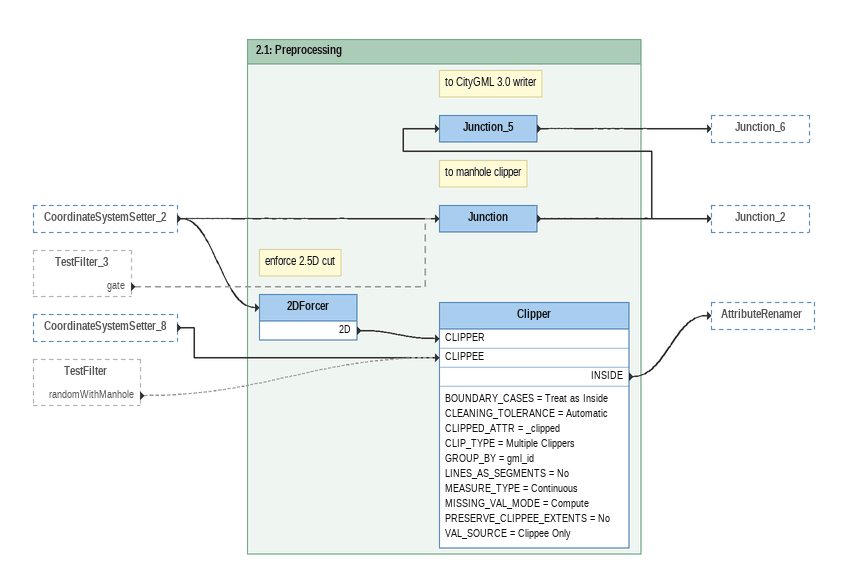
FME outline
CoordinateSystemSetter_2 [outside]
    -> 2DForcer
    -> Junction
TestFilter_3 [outside]
    gate -> Junction [off]
CoordinateSystemSetter_8 [outside]
    -> Clipper [CLIPPEE]
TestFilter [outside]
    randomWithManhole -> Clipper [CLIPPEE] [off]

Bookmark: 2.1: Preprocessing
Note: enforce 2.5D cut
2DForcer
    2D -> Clipper [CLIPPER]
Note: to manhole clipper
Junction
    -> Junction_2
    -> Junction_5
Note: to CityGML 3.0 writer
Junction_5
    -> Junction_6
Clipper
    BOUNDARY_CASES = Treat as Inside
    CLEANING_TOLERANCE = Automatic
    CLIPPED_ATTR = _clipped
    CLIP_TYPE = Multiple Clippers
    GROUP_BY = gml_id
    LINES_AS_SEGMENTS = No
    MEASURE_TYPE = Continuous
    MISSING_VAL_MODE = Compute
    PRESERVE_CLIPPEE_EXTENTS = No
    VAL_SOURCE = Clippee Only
    INSIDE -> AttributeRenamer
